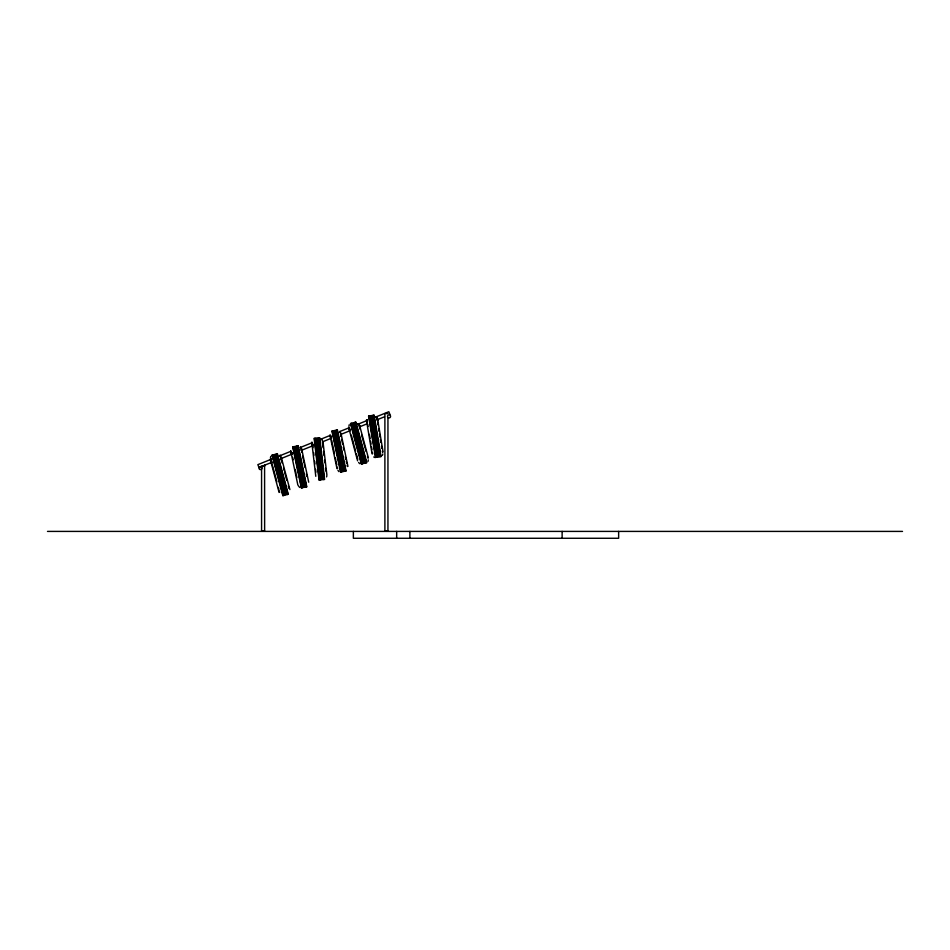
<?xml version="1.0" encoding="UTF-8"?>
<svg xmlns="http://www.w3.org/2000/svg" width="950" height="950" viewBox="0 0 950 950"><rect width="100%" height="100%" fill="white"/><g stroke="black" fill="none" stroke-linecap="round" stroke-linejoin="round"><path stroke-width="1.43" d="M322.929 441.453L322.893 442.617L321.896 439.375M322.442 442.379L323.059 442.308L322.679 444.137M270.453 457.947L270.738 456.38M348.935 426.312L349.22 424.745M368.018 461.427L368.303 459.859M280.689 459.527L281.378 457.769L289.904 489.571M281.271 459.634L281.378 457.769M359.765 427.999C361.463 426.93 357.259 421.966 358.91 424.139M359.86 428.355L359.967 426.526L359.373 426.681M301.708 451.844L301.91 449.991L308.702 482.208M340.955 436.014L341.157 434.15L340.551 434.281M301.779 452.212L301.993 450.383L301.387 450.514M341.026 436.371L341.24 434.542L340.67 435.456M382.387 455.454L382.814 453.922M326.527 476.9L326.859 475.974M322.727 444.505L323.107 442.712L322.489 442.783M271.486 459.147L257.842 464.657L258.982 467.495L272.626 461.985M279.668 455.834L290.581 451.428M300.141 447.569L312.419 442.605M320.601 439.292L330.161 435.433M339.708 431.573L349.267 427.714M357.449 424.412L366.997 420.553M375.191 417.24L388.835 411.73L389.987 414.568M280.82 458.672L291.733 454.266M301.281 450.407L313.571 445.443M323.119 441.584L331.301 438.271M340.86 434.411L350.407 430.552M359.967 426.692L366.783 423.938M377.696 419.532L384.524 416.777M279.098 492.468L270.572 460.655L271.213 460.667M337.001 468.683L330.22 436.454L330.944 436.311M372.056 453.863L366.629 421.384L367.234 421.289M377.043 420.446L377.661 419.544L383.088 452.022M387.944 413.594L384.892 413.594L384.892 530.896L387.944 530.896L387.944 417.988M264.587 464.811L264.634 530.896L261.571 530.896L261.571 466.141L264.634 466.141M47.5 531.406L902.5 531.406M357.556 423.759L358.162 424.128M350.122 430.041L349.196 429.032M292.232 453.613L291.365 452.699M271.308 461.391L270.287 459.147L270.477 460.18M271.047 461.878L271.688 462.579M280.155 455.466C279.478 453.483 282.019 459.598 281.224 457.342M350.087 430.588L348.781 427.5L349.054 428.699M279.68 455.762L280.25 456.428M313.084 445.039L312.312 444.054M350.063 429.162L349.066 429.032L357.592 460.833M330.992 437.321L330.018 434.922L330.042 435.658M358.625 462.448L359.658 463.671M291.377 453.542L291.983 454.278M331.146 438.081L330.22 436.454M291.864 452.912L292.374 453.554M291.899 453.91L290.973 452.295L297.754 484.524M339.577 432.06L340.088 432.713M300.592 448.222L301.162 449.872M301.352 448.317L301.791 449.908M298.098 485.414L299.666 487.457M301.067 447.949L300.426 447.082L301.435 448.376M337.951 470.345L338.912 471.616M367.294 422.18L366.486 419.853L366.724 421.325M376.663 417.133L376.295 416.575L377.542 419.104M340.064 431.787C339.494 429.792 341.739 435.943 341.026 433.723M312.787 444.303L313.239 444.992M312.728 445.301L311.885 442.071L311.921 443.128M373.849 456.879L374.264 457.532M349.992 429.59L349.707 429.032M270.572 460.655L270.952 461.51M358.72 424.745L359.112 426.051M271.225 460.346L270.892 458.874L271.272 460.418M330.659 435.527L331.111 437.071M290.949 451.891L290.771 450.775L291.139 452.414M301.554 448.733L301.767 449.647M366.629 421.384L366.926 422.263M367.211 420.791L367.116 419.639L367.163 420.707M377.352 418.273L377.53 419.52M376.663 418.107L376.912 419.389M368.386 457.936L359.741 426.063M359.433 426.894L360.038 429.162M361.606 435.005L364.954 447.533M365.239 448.59L365.976 451.309M367.412 456.701L367.745 457.947M355.87 422.026L366.771 462.697M355.573 422.109L366.474 462.781M354.849 422.299L365.75 462.971M354.552 422.382L365.453 463.054M353.59 422.631L364.491 463.315M352.747 422.857L363.648 463.541M351.785 423.118L362.686 463.79M351.488 423.201L362.389 463.873M350.764 423.391L361.665 464.063M350.467 423.474L361.368 464.146M351.346 435.159L351.999 437.582M352.367 438.947L353.851 444.517M354.243 445.942L355.633 451.167M356.369 453.886L357.817 459.277M280.772 457.924L281.354 460.097M281.544 460.798L282.138 463.018M283.48 468.006L284.204 470.725M284.584 472.15L286.746 480.225M288.313 486.067L288.919 488.336M277.376 453.661L288.277 494.332M277.079 453.732L287.981 494.416M276.355 453.934L287.256 494.606M276.058 454.005L286.959 494.689M275.096 454.266L285.998 494.95M274.253 454.492L285.154 495.164M273.303 454.753L284.192 495.425M272.994 454.824L283.896 495.508M272.282 455.026L283.171 495.698M271.973 455.098L282.874 495.781M271.759 462.674L272.27 464.609M272.531 465.583L273.184 468.006M273.505 469.217L276.866 481.745M278.374 487.397L278.896 489.333M279.324 490.912L279.692 492.302M341.157 434.15L347.949 466.379M340.587 434.447L341.014 436.478M341.632 439.434L342.641 444.173M343.282 447.248L343.888 450.134M345.313 456.867L345.895 459.622M346.287 461.522L346.702 463.493M347.142 465.524L347.344 466.509M337.392 429.827L346.073 471.046M337.084 429.899L345.776 471.105M336.359 430.053L345.04 471.259M336.051 430.113L344.743 471.319M335.077 430.314L343.769 471.532M334.234 430.504L342.914 471.711M333.26 430.706L341.941 471.912M332.951 430.766L341.632 471.972M332.227 430.92L340.907 472.126M331.918 430.991L340.599 472.197M331.657 440.289L332.108 442.403M332.369 443.674L334.471 453.625M335.362 457.853L335.896 460.394M336.157 461.676L336.834 464.847M337.309 467.139L337.618 468.552M302.587 456.19L303.169 458.945M303.394 460.014L304.036 463.089M304.344 464.526L304.95 467.412M306.327 473.931L306.838 476.378M298.146 445.669L306.826 486.875M297.837 445.74L306.529 486.946M297.113 445.894L305.793 487.101M296.804 445.954L305.496 487.16M295.83 446.156L304.522 487.362M294.987 446.334L303.668 487.54M294.013 446.548L302.694 487.754M293.704 446.607L302.385 487.813M292.98 446.761L301.661 487.968M292.671 446.821L301.352 488.027M291.614 452.331L292.042 454.373M292.659 457.318L293.182 459.776M295.224 469.466L296.044 473.373M296.376 474.964L296.923 477.506M377.577 422.857L377.91 424.84M378.527 428.545L379.003 431.324M379.418 433.877L379.964 437.083M380.392 439.624L380.855 442.415M381.473 446.108L381.853 448.376M382.316 451.143L382.482 452.117M374.074 415.067L381.021 456.606M373.766 415.114L380.713 456.653M373.029 415.245L379.976 456.772M372.721 415.293L379.679 456.831M371.747 415.459L378.694 456.997M370.88 415.601L377.839 457.14M369.906 415.767L376.853 457.294M369.598 415.815L376.544 457.354M368.861 415.934L375.808 457.473M368.553 415.993L375.511 457.52M367.721 424.211L368.101 426.479M369.419 434.352L370.108 438.425M370.583 441.263L371.046 444.054M371.509 446.832L371.996 449.742M372.436 452.331L372.673 453.767M323.059 442.308L326.895 475.012M322.513 442.997L323.048 447.604M323.487 451.333L323.986 455.537M324.496 459.931L324.841 462.793M325.458 468.101L325.803 471.034M319.699 437.665L324.603 479.489M319.39 437.701L324.294 479.524M318.642 437.784L323.558 479.608M318.333 437.819L323.249 479.643M317.348 437.938L322.264 479.762M316.481 438.045L321.397 479.869M315.495 438.152L320.411 479.976M315.186 438.188L320.103 480.023M314.45 438.282L319.366 480.106M314.141 438.318L319.058 480.142M312.586 443.709L313.061 447.771M313.619 452.497L313.951 455.299M314.628 461.094L314.961 463.956M315.59 469.264L315.934 472.197M311.944 443.614L315.792 476.318M281.568 459.064L281.485 458.149L280.962 459.099M377.661 419.544L377.661 420.47M377.72 419.936L377.72 420.85M618.64 531.406L618.64 538.27L353.364 538.27L353.364 531.406M562.127 531.406L562.127 538.27M409.878 531.406L409.878 538.27M396.661 531.406L396.661 538.27M259.73 469.395A1.532 1.532 0 0 0 262.022 468.065A1.532 1.532 0 0 0 259.73 466.735A1.532 1.532 0 0 0 259.73 469.395M387.944 417.466A1.532 1.532 0 0 0 390.509 416.777A1.532 1.532 0 0 0 388.633 414.901A1.532 1.532 0 0 0 387.944 417.466"/></g></svg>
